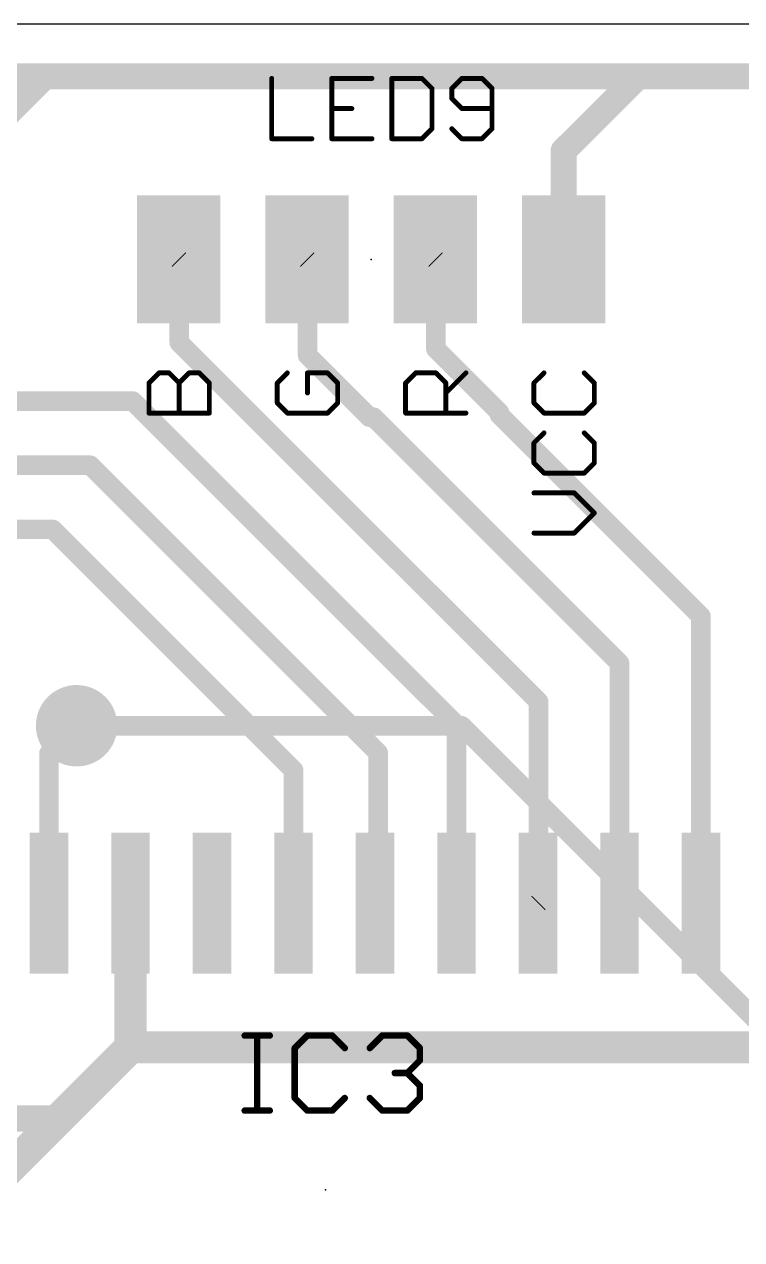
# Model space of a CAD drawing. Extents: x 1.3 to 95.4, y 0 to 60.
# Drawn here: x 71.94 to 83.12, y 19.61 to 38.56 of the extents above; entities that cross this region are included whole.
import ezdxf

# ---------------------------------------------------------------- set-up
doc = ezdxf.new("R2010")
doc.units = 0
for name, color, linetype in [('1', 12, 'CONTINUOUS'), ('16', 132, 'CONTINUOUS'), ('18', 110, 'CONTINUOUS'), ('20', 53, 'CONTINUOUS'), ('21', 253, 'CONTINUOUS'), ('23', 53, 'CONTINUOUS'), ('25', 253, 'CONTINUOUS')]:
    doc.layers.add(name, color=color, linetype=linetype)

# ---------------------------------------------------------------- blocks, each defined once
blk = doc.blocks.new('RECT')
blk.add_solid([(-0.5, -0.5), (0.5, -0.5), (-0.5, 0.5), (0.5, 0.5)])
blk = doc.blocks.new('ROUNDV')
at = {"const_width": 0.5}
blk.add_lwpolyline([(0, -0.25, 1), (0, 0.25, 1), (0, -0.25)], format="xyb", dxfattribs=at)

msp = doc.modelspace()

# ---------------------------------------------------------------- linework, layer by layer
at = {"layer": '1'}
for points, const_width in [([(72.25, 37.75), (60.5, 37.75)], 0.4064), ([(72.25, 37.75), (71.2, 36.7)], 0.4064), ([(81.5, 37.75), (72.25, 37.75)], 0.4064), ([(81.5, 37.75), (80.34, 36.59)], 0.4064), ([(91.25, 37.75), (81.5, 37.75)], 0.4064), ([(80.34, 36.59), (80.34, 34.8975)], 0.4064), ([(74.35, 34.8875), (74.34, 34.8975)], 0.3048), ([(74.35, 33.6), (74.35, 34.8875)], 0.3048), ([(76.35, 34.8875), (76.34, 34.8975)], 0.3048), ([(76.35, 33.4), (76.35, 34.8875)], 0.3048), ([(78.35, 34.8875), (78.34, 34.8975)], 0.3048), ([(78.35, 33.5), (78.35, 34.8875)], 0.3048), ([(79.95, 28), (74.35, 33.6)], 0.3048), ([(77.3125, 32.4375), (76.35, 33.4)], 0.3048), ([(79.34, 32.51), (78.35, 33.5)], 0.3048), ([(73.625, 32.6875), (70.0625, 32.6875)], 0.3048), ([(78.67, 27.6425), (73.625, 32.6875)], 0.3048), ([(79.34, 32.4725), (79.34, 32.51)], 0.3048), ([(82.48, 29.3325), (79.34, 32.4725)], 0.3048), ([(77.375, 32.4375), (77.3125, 32.4375)], 0.3048), ([(81.21, 28.6025), (77.375, 32.4375)], 0.3048), ([(68.5625, 31.6875), (72.9625, 31.6875)], 0.3048), ([(72.9625, 31.6875), (77.45, 27.2)], 0.3048), ([(67.0625, 30.6875), (72.375, 30.6875)], 0.3048), ([(72.375, 30.6875), (76.13, 26.9325)], 0.3048), ([(82.48, 24.8575), (82.48, 29.3325)], 0.3048), ([(81.21, 24.8575), (81.21, 28.6025)], 0.3048), ([(79.95, 24.8675), (79.95, 28)], 0.3048), ([(72.32, 27.195), (72.75, 27.625)], 0.3048), ([(78.67, 24.8575), (78.67, 27.6425)], 0.3048), ([(72.32, 24.8575), (72.32, 27.195)], 0.3048), ([(77.45, 27.2), (77.45, 24.9075)], 0.3048), ([(76.13, 26.9325), (76.13, 24.8575)], 0.3048), ([(73.59, 22.6107), (73.59, 24.8575)], 0.5), ([(77.45, 24.9075), (77.4, 24.8575)], 0.3048), ([(79.94, 24.8575), (79.95, 24.8675)], 0.3048), ([(72.4799, 21.5006), (73.59, 22.6107)], 0.5), ([(73.59, 22.6107), (88.8293, 22.6107)], 0.5), ([(67.7994, 21.5006), (72.4799, 21.5006)], 0.4064), ([(72.4799, 21.5006), (69.78, 18.8007)], 0.5)]:
    msp.add_lwpolyline(points, dxfattribs=dict(at, const_width=const_width))
for points, const_width in [([(72.25, 37.8516, 1), (72.25, 37.6484)], 0.2032), ([(72.3218, 37.6782, 1), (72.1782, 37.8218)], 0.2032), ([(72.25, 37.6484, 1), (72.25, 37.8516)], 0.2032), ([(81.5, 37.8516, 1), (81.5, 37.6484)], 0.2032), ([(81.5718, 37.6782, 1), (81.4282, 37.8218)], 0.2032), ([(81.5, 37.6484, 1), (81.5, 37.8516)], 0.2032), ([(80.4416, 36.59, 1), (80.2384, 36.59)], 0.2032), ([(80.2682, 36.6618, 1), (80.4118, 36.5182)], 0.2032), ([(74.3939, 34.9514, 1), (74.2861, 34.8436)], 0.1524), ([(74.4262, 34.8875, 1), (74.2738, 34.8875)], 0.1524), ([(74.2961, 34.8336, 1), (74.4039, 34.9414)], 0.1524), ([(76.3939, 34.9514, 1), (76.2861, 34.8436)], 0.1524), ([(76.4262, 34.8875, 1), (76.2738, 34.8875)], 0.1524), ([(76.2961, 34.8336, 1), (76.4039, 34.9414)], 0.1524), ([(78.3939, 34.9514, 1), (78.2861, 34.8436)], 0.1524), ([(78.4262, 34.8875, 1), (78.2738, 34.8875)], 0.1524), ([(78.2961, 34.8336, 1), (78.4039, 34.9414)], 0.1524), ([(80.2384, 34.8975, 1), (80.4416, 34.8975)], 0.2032), ([(74.4039, 33.6539, 1), (74.2961, 33.5461)], 0.1524), ([(74.2738, 33.6, 1), (74.4262, 33.6)], 0.1524), ([(76.4039, 33.4539, 1), (76.2961, 33.3461)], 0.1524), ([(78.4039, 33.5539, 1), (78.2961, 33.4461)], 0.1524), ([(78.2738, 33.5, 1), (78.4262, 33.5)], 0.1524), ([(76.2738, 33.4, 1), (76.4262, 33.4)], 0.1524), ([(73.6789, 32.7414, 1), (73.5711, 32.6336)], 0.1524), ([(73.625, 32.6113, 1), (73.625, 32.7637)], 0.1524), ([(79.4162, 32.51, 1), (79.2638, 32.51)], 0.1524), ([(79.3939, 32.5264, 1), (79.2861, 32.4186)], 0.1524), ([(79.2861, 32.4561, 1), (79.3939, 32.5639)], 0.1524), ([(77.3125, 32.5137, 1), (77.3125, 32.3613)], 0.1524), ([(77.2586, 32.3836, 1), (77.3664, 32.4914)], 0.1524), ([(77.4289, 32.4914, 1), (77.3211, 32.3836)], 0.1524), ([(77.375, 32.3613, 1), (77.375, 32.5137)], 0.1524), ([(79.2638, 32.4725, 1), (79.4162, 32.4725)], 0.1524), ([(73.0164, 31.7414, 1), (72.9086, 31.6336)], 0.1524), ([(72.9625, 31.6113, 1), (72.9625, 31.7637)], 0.1524), ([(72.4289, 30.7414, 1), (72.3211, 30.6336)], 0.1524), ([(72.375, 30.6113, 1), (72.375, 30.7637)], 0.1524), ([(82.5562, 29.3325, 1), (82.4038, 29.3325)], 0.1524), ([(82.4261, 29.2786, 1), (82.5339, 29.3864)], 0.1524), ([(81.2862, 28.6025, 1), (81.1338, 28.6025)], 0.1524), ([(81.1561, 28.5486, 1), (81.2639, 28.6564)], 0.1524), ([(80.0262, 28, 1), (79.8738, 28)], 0.1524), ([(79.8961, 27.9461, 1), (80.0039, 28.0539)], 0.1524), ([(72.8039, 27.5711, 1), (72.6961, 27.6789)], 0.1524), ([(78.7462, 27.6425, 1), (78.5938, 27.6425)], 0.1524), ([(78.6161, 27.5886, 1), (78.7239, 27.6964)], 0.1524), ([(72.3962, 27.195, 1), (72.2438, 27.195)], 0.1524), ([(72.2661, 27.2489, 1), (72.3739, 27.1411)], 0.1524), ([(77.5262, 27.2, 1), (77.3738, 27.2)], 0.1524), ([(77.3961, 27.1461, 1), (77.5039, 27.2539)], 0.1524), ([(76.2062, 26.9325, 1), (76.0538, 26.9325)], 0.1524), ([(76.0761, 26.8786, 1), (76.1839, 26.9864)], 0.1524), ([(73.715, 24.8575, 1), (73.465, 24.8575)], 0.25), ([(77.5039, 24.8536, 1), (77.3961, 24.9614)], 0.1524), ([(80.0039, 24.8136, 1), (79.8961, 24.9214)], 0.1524), ([(72.2438, 24.8575, 1), (72.3962, 24.8575)], 0.1524), ([(76.0538, 24.8575, 1), (76.2062, 24.8575)], 0.1524), ([(77.3461, 24.9114, 1), (77.4539, 24.8036)], 0.1524), ([(77.3738, 24.9075, 1), (77.5262, 24.9075)], 0.1524), ([(78.5938, 24.8575, 1), (78.7462, 24.8575)], 0.1524), ([(79.8861, 24.9114, 1), (79.9939, 24.8036)], 0.1524), ([(79.8738, 24.8675, 1), (80.0262, 24.8675)], 0.1524), ([(81.1338, 24.8575, 1), (81.2862, 24.8575)], 0.1524), ([(82.4038, 24.8575, 1), (82.5562, 24.8575)], 0.1524), ([(73.59, 22.7357, 1), (73.59, 22.4857)], 0.25), ([(73.6784, 22.5223, 1), (73.5016, 22.6991)], 0.25), ([(73.465, 22.6107, 1), (73.715, 22.6107)], 0.25), ([(72.3915, 21.589, 1), (72.5683, 21.4122)], 0.25), ([(72.5683, 21.4122, 1), (72.3915, 21.589)], 0.25), ([(72.4799, 21.399, 1), (72.4799, 21.6022)], 0.2032)]:
    msp.add_lwpolyline(points, format="xyb", dxfattribs=dict(at, const_width=const_width))
at = {"layer": '16', "const_width": 0.3048}
for points in [[(72.75, 27.625), (78.75, 27.625)], [(78.75, 27.625), (86, 20.375)]]:
    msp.add_lwpolyline(points, dxfattribs=at)
at = {"layer": '16', "const_width": 0.1524}
for points in [[(72.75, 27.7012, 1), (72.75, 27.5488)], [(78.8039, 27.6789, 1), (78.6961, 27.5711)], [(78.75, 27.5488, 1), (78.75, 27.7012)]]:
    msp.add_lwpolyline(points, format="xyb", dxfattribs=at)
at = {"layer": '20'}
msp.add_line((95.375, 38.5625), (5, 38.5625), dxfattribs=at)
at = {"layer": '21', "const_width": 0.0762}
for points in [[(73.8773, 32.9704), (74.0341, 33.1272)], [(74.0341, 33.1272), (74.1908, 33.1272)], [(74.1908, 33.1272), (74.3476, 32.9704)], [(74.3476, 32.9704), (74.5044, 33.1272)], [(74.5044, 33.1272), (74.6611, 33.1272)], [(74.6611, 33.1272), (74.8179, 32.9704)], [(76.0341, 33.1272), (75.8773, 32.9704)], [(76.6611, 33.1272), (76.3476, 33.1272)], [(76.3476, 33.1272), (76.3476, 32.8136)], [(76.8179, 32.9704), (76.6611, 33.1272)], [(77.8773, 32.9704), (78.0341, 33.1272)], [(78.0341, 33.1272), (78.3476, 33.1272)], [(78.3476, 33.1272), (78.5044, 32.9704)], [(78.5044, 32.8136), (78.8179, 33.1272)], [(80.0341, 33.1272), (79.8773, 32.9704)], [(80.8179, 32.9704), (80.6611, 33.1272)], [(73.8773, 32.5001), (73.8773, 32.9704)], [(74.3476, 32.5001), (74.3476, 32.9704)], [(74.8179, 32.9704), (74.8179, 32.5001)], [(75.8773, 32.9704), (75.8773, 32.6568)], [(76.8179, 32.6568), (76.8179, 32.9704)], [(77.8773, 32.5001), (77.8773, 32.9704)], [(78.5044, 32.9704), (78.5044, 32.5001)], [(79.8773, 32.9704), (79.8773, 32.6568)], [(80.8179, 32.6568), (80.8179, 32.9704)], [(75.8773, 32.6568), (76.0341, 32.5001)], [(76.6611, 32.5001), (76.8179, 32.6568)], [(79.8773, 32.6568), (80.0341, 32.5001)], [(80.6611, 32.5001), (80.8179, 32.6568)], [(74.8179, 32.5001), (73.8773, 32.5001)], [(76.0341, 32.5001), (76.6611, 32.5001)], [(78.8179, 32.5001), (77.8773, 32.5001)], [(80.0341, 32.5001), (80.6611, 32.5001)], [(80.0341, 32.1916), (79.8773, 32.0349)], [(80.8179, 32.0349), (80.6611, 32.1916)], [(79.8773, 32.0349), (79.8773, 31.7213)], [(80.8179, 31.7213), (80.8179, 32.0349)], [(79.8773, 31.7213), (80.0341, 31.5646)], [(80.6611, 31.5646), (80.8179, 31.7213)], [(80.0341, 31.5646), (80.6611, 31.5646)], [(80.5044, 31.2561), (79.8773, 31.2561)], [(80.8179, 30.9426), (80.5044, 31.2561)], [(80.5044, 30.629), (80.8179, 30.9426)], [(79.8773, 30.629), (80.5044, 30.629)]]:
    msp.add_lwpolyline(points, dxfattribs=at)
at = {"layer": '21', "const_width": 0.0381}
for points in [[(74.0341, 33.1462, 1), (74.0341, 33.1081)], [(74.0475, 33.1137, 1), (74.0206, 33.1406)], [(74.2043, 33.1406, 1), (74.1774, 33.1137)], [(74.1908, 33.1081, 1), (74.1908, 33.1462)], [(74.5044, 33.1462, 1), (74.5044, 33.1081)], [(74.5178, 33.1137, 1), (74.4909, 33.1406)], [(74.6746, 33.1406, 1), (74.6477, 33.1137)], [(74.6611, 33.1081, 1), (74.6611, 33.1462)], [(76.0475, 33.1137, 1), (76.0206, 33.1406)], [(76.3476, 33.1462, 1), (76.3476, 33.1081)], [(76.3666, 33.1272, 1), (76.3286, 33.1272)], [(76.6746, 33.1406, 1), (76.6477, 33.1137)], [(76.6611, 33.1081, 1), (76.6611, 33.1462)], [(78.0341, 33.1462, 1), (78.0341, 33.1081)], [(78.0475, 33.1137, 1), (78.0206, 33.1406)], [(78.3611, 33.1406, 1), (78.3341, 33.1137)], [(78.3476, 33.1081, 1), (78.3476, 33.1462)], [(78.8314, 33.1137, 1), (78.8044, 33.1406)], [(80.0475, 33.1137, 1), (80.0206, 33.1406)], [(80.6746, 33.1406, 1), (80.6477, 33.1137)], [(73.8963, 32.9704, 1), (73.8582, 32.9704)], [(73.8638, 32.9839, 1), (73.8908, 32.9569)], [(74.3341, 32.9839, 1), (74.3611, 32.9569)], [(74.3666, 32.9704, 1), (74.3286, 32.9704)], [(74.3341, 32.9569, 1), (74.3611, 32.9839)], [(74.837, 32.9704, 1), (74.7989, 32.9704)], [(74.8044, 32.9569, 1), (74.8314, 32.9839)], [(75.8963, 32.9704, 1), (75.8582, 32.9704)], [(75.8638, 32.9839, 1), (75.8908, 32.9569)], [(76.837, 32.9704, 1), (76.7989, 32.9704)], [(76.8044, 32.9569, 1), (76.8314, 32.9839)], [(77.8963, 32.9704, 1), (77.8582, 32.9704)], [(77.8638, 32.9839, 1), (77.8908, 32.9569)], [(78.5234, 32.9704, 1), (78.4853, 32.9704)], [(78.4909, 32.9569, 1), (78.5178, 32.9839)], [(79.8963, 32.9704, 1), (79.8582, 32.9704)], [(79.8638, 32.9839, 1), (79.8908, 32.9569)], [(80.837, 32.9704, 1), (80.7989, 32.9704)], [(80.8044, 32.9569, 1), (80.8314, 32.9839)], [(76.3286, 32.8136, 1), (76.3666, 32.8136)], [(78.4909, 32.8271, 1), (78.5178, 32.8001)], [(75.8908, 32.6703, 1), (75.8638, 32.6434)], [(75.8582, 32.6568, 1), (75.8963, 32.6568)], [(76.7989, 32.6568, 1), (76.837, 32.6568)], [(76.8314, 32.6434, 1), (76.8044, 32.6703)], [(79.8908, 32.6703, 1), (79.8638, 32.6434)], [(79.8582, 32.6568, 1), (79.8963, 32.6568)], [(80.7989, 32.6568, 1), (80.837, 32.6568)], [(80.8314, 32.6434, 1), (80.8044, 32.6703)], [(73.8773, 32.5191, 1), (73.8773, 32.481)], [(73.8582, 32.5001, 1), (73.8963, 32.5001)], [(74.3286, 32.5001, 1), (74.3666, 32.5001)], [(74.7989, 32.5001, 1), (74.837, 32.5001)], [(74.8179, 32.481, 1), (74.8179, 32.5191)], [(76.0341, 32.5191, 1), (76.0341, 32.481)], [(76.0206, 32.4866, 1), (76.0475, 32.5136)], [(76.6477, 32.5136, 1), (76.6746, 32.4866)], [(76.6611, 32.481, 1), (76.6611, 32.5191)], [(77.8773, 32.5191, 1), (77.8773, 32.481)], [(77.8582, 32.5001, 1), (77.8963, 32.5001)], [(78.4853, 32.5001, 1), (78.5234, 32.5001)], [(78.8179, 32.481, 1), (78.8179, 32.5191)], [(80.0341, 32.5191, 1), (80.0341, 32.481)], [(80.0206, 32.4866, 1), (80.0475, 32.5136)], [(80.6477, 32.5136, 1), (80.6746, 32.4866)], [(80.6611, 32.481, 1), (80.6611, 32.5191)], [(80.0475, 32.1782, 1), (80.0206, 32.2051)], [(80.6746, 32.2051, 1), (80.6477, 32.1782)], [(79.8963, 32.0349, 1), (79.8582, 32.0349)], [(79.8638, 32.0483, 1), (79.8908, 32.0214)], [(80.837, 32.0349, 1), (80.7989, 32.0349)], [(80.8044, 32.0214, 1), (80.8314, 32.0483)], [(79.8908, 31.7348, 1), (79.8638, 31.7079)], [(79.8582, 31.7213, 1), (79.8963, 31.7213)], [(80.7989, 31.7213, 1), (80.837, 31.7213)], [(80.8314, 31.7079, 1), (80.8044, 31.7348)], [(80.0341, 31.5836, 1), (80.0341, 31.5455)], [(80.0206, 31.5511, 1), (80.0475, 31.578)], [(80.6477, 31.578, 1), (80.6746, 31.5511)], [(80.6611, 31.5455, 1), (80.6611, 31.5836)], [(79.8773, 31.2752, 1), (79.8773, 31.2371)], [(80.5178, 31.2696, 1), (80.4909, 31.2426)], [(80.5044, 31.2371, 1), (80.5044, 31.2752)], [(80.8314, 30.9291, 1), (80.8044, 30.956)], [(80.8044, 30.9291, 1), (80.8314, 30.956)], [(79.8773, 30.6481, 1), (79.8773, 30.61)], [(80.4909, 30.6425, 1), (80.5178, 30.6156)], [(80.5044, 30.61, 1), (80.5044, 30.6481)]]:
    msp.add_lwpolyline(points, format="xyb", dxfattribs=at)
at = {"layer": '23'}
for p in [(77.34, 34.8975), (76.63, 20.3875)]:
    msp.add_point(p, dxfattribs=at)
at = {"layer": '25'}
for points, const_width in [([(75.7906, 37.7187), (75.7906, 36.7781)], 0.0762), ([(77.3532, 37.7187), (76.7261, 37.7187)], 0.0762), ([(76.7261, 37.7187), (76.7261, 36.7781)], 0.0762), ([(77.6616, 37.7187), (77.6616, 36.7781)], 0.0762), ([(78.1319, 37.7187), (77.6616, 37.7187)], 0.0762), ([(78.2887, 37.5619), (78.1319, 37.7187)], 0.0762), ([(78.7539, 37.7187), (78.5972, 37.5619)], 0.0762), ([(79.0675, 37.7187), (78.7539, 37.7187)], 0.0762), ([(79.2242, 37.5619), (79.0675, 37.7187)], 0.0762), ([(78.2887, 36.9349), (78.2887, 37.5619)], 0.0762), ([(78.5972, 37.5619), (78.5972, 37.4052)], 0.0762), ([(79.2242, 36.9349), (79.2242, 37.5619)], 0.0762), ([(78.5972, 37.4052), (78.7539, 37.2484)], 0.0762), ([(76.7261, 37.2484), (77.0397, 37.2484)], 0.0762), ([(78.7539, 37.2484), (79.2242, 37.2484)], 0.0762), ([(78.1319, 36.7781), (78.2887, 36.9349)], 0.0762), ([(78.5972, 36.9349), (78.7539, 36.7781)], 0.0762), ([(79.0675, 36.7781), (79.2242, 36.9349)], 0.0762), ([(75.7906, 36.7781), (76.4177, 36.7781)], 0.0762), ([(76.7261, 36.7781), (77.3532, 36.7781)], 0.0762), ([(77.6616, 36.7781), (78.1319, 36.7781)], 0.0762), ([(78.7539, 36.7781), (79.0675, 36.7781)], 0.0762), ([(75.3699, 22.7942), (75.7597, 22.7942)], 0.1016), ([(75.5648, 21.6248), (75.5648, 22.7942)], 0.1016), ([(76.3444, 22.7942), (76.1495, 22.5993)], 0.1016), ([(76.7342, 22.7942), (76.3444, 22.7942)], 0.1016), ([(76.9291, 22.5993), (76.7342, 22.7942)], 0.1016), ([(77.3189, 22.5993), (77.5138, 22.7942)], 0.1016), ([(77.5138, 22.7942), (77.9036, 22.7942)], 0.1016), ([(77.9036, 22.7942), (78.0985, 22.5993)], 0.1016), ([(76.1495, 22.5993), (76.1495, 21.8197)], 0.1016), ([(78.0985, 22.5993), (78.0985, 22.4044)], 0.1016), ([(78.0985, 22.4044), (77.9036, 22.2095)], 0.1016), ([(77.9036, 22.2095), (77.7087, 22.2095)], 0.1016), ([(77.9036, 22.2095), (78.0985, 22.0146)], 0.1016), ([(78.0985, 22.0146), (78.0985, 21.8197)], 0.1016), ([(76.1495, 21.8197), (76.3444, 21.6248)], 0.1016), ([(76.7342, 21.6248), (76.9291, 21.8197)], 0.1016), ([(77.5138, 21.6248), (77.3189, 21.8197)], 0.1016), ([(78.0985, 21.8197), (77.9036, 21.6248)], 0.1016), ([(75.3699, 21.6248), (75.7597, 21.6248)], 0.1016), ([(76.3444, 21.6248), (76.7342, 21.6248)], 0.1016), ([(77.9036, 21.6248), (77.5138, 21.6248)], 0.1016)]:
    msp.add_lwpolyline(points, dxfattribs=dict(at, const_width=const_width))
for points, const_width in [([(75.8096, 37.7187, 1), (75.7716, 37.7187)], 0.0381), ([(76.7261, 37.7378, 1), (76.7261, 37.6997)], 0.0381), ([(76.7452, 37.7187, 1), (76.7071, 37.7187)], 0.0381), ([(77.3532, 37.6997, 1), (77.3532, 37.7378)], 0.0381), ([(77.6616, 37.7378, 1), (77.6616, 37.6997)], 0.0381), ([(77.6807, 37.7187, 1), (77.6426, 37.7187)], 0.0381), ([(78.1454, 37.7322, 1), (78.1185, 37.7052)], 0.0381), ([(78.1319, 37.6997, 1), (78.1319, 37.7378)], 0.0381), ([(78.7539, 37.7378, 1), (78.7539, 37.6997)], 0.0381), ([(78.7674, 37.7052, 1), (78.7405, 37.7322)], 0.0381), ([(79.0809, 37.7322, 1), (79.054, 37.7052)], 0.0381), ([(79.0675, 37.6997, 1), (79.0675, 37.7378)], 0.0381), ([(78.3078, 37.5619, 1), (78.2697, 37.5619)], 0.0381), ([(78.2752, 37.5485, 1), (78.3022, 37.5754)], 0.0381), ([(78.6162, 37.5619, 1), (78.5781, 37.5619)], 0.0381), ([(78.5837, 37.5754, 1), (78.6106, 37.5485)], 0.0381), ([(79.2433, 37.5619, 1), (79.2052, 37.5619)], 0.0381), ([(79.2108, 37.5485, 1), (79.2377, 37.5754)], 0.0381), ([(78.6106, 37.4186, 1), (78.5837, 37.3917)], 0.0381), ([(78.5781, 37.4052, 1), (78.6162, 37.4052)], 0.0381), ([(76.7261, 37.2675, 1), (76.7261, 37.2294)], 0.0381), ([(77.0397, 37.2294, 1), (77.0397, 37.2675)], 0.0381), ([(78.7539, 37.2675, 1), (78.7539, 37.2294)], 0.0381), ([(78.7405, 37.2349, 1), (78.7674, 37.2619)], 0.0381), ([(79.2242, 37.2294, 1), (79.2242, 37.2675)], 0.0381), ([(78.3022, 36.9214, 1), (78.2752, 36.9483)], 0.0381), ([(78.6106, 36.9483, 1), (78.5837, 36.9214)], 0.0381), ([(79.2377, 36.9214, 1), (79.2108, 36.9483)], 0.0381), ([(75.7906, 36.7972, 1), (75.7906, 36.7591)], 0.0381), ([(75.7716, 36.7781, 1), (75.8096, 36.7781)], 0.0381), ([(76.4177, 36.7591, 1), (76.4177, 36.7972)], 0.0381), ([(76.7261, 36.7972, 1), (76.7261, 36.7591)], 0.0381), ([(76.7071, 36.7781, 1), (76.7452, 36.7781)], 0.0381), ([(77.3532, 36.7591, 1), (77.3532, 36.7972)], 0.0381), ([(77.6616, 36.7972, 1), (77.6616, 36.7591)], 0.0381), ([(77.6426, 36.7781, 1), (77.6807, 36.7781)], 0.0381), ([(78.1185, 36.7916, 1), (78.1454, 36.7646)], 0.0381), ([(78.1319, 36.7591, 1), (78.1319, 36.7972)], 0.0381), ([(78.2697, 36.9349, 1), (78.3078, 36.9349)], 0.0381), ([(78.7539, 36.7972, 1), (78.7539, 36.7591)], 0.0381), ([(78.7405, 36.7646, 1), (78.7674, 36.7916)], 0.0381), ([(79.054, 36.7916, 1), (79.0809, 36.7646)], 0.0381), ([(79.0675, 36.7591, 1), (79.0675, 36.7972)], 0.0381), ([(79.2052, 36.9349, 1), (79.2433, 36.9349)], 0.0381), ([(75.3699, 22.8196, 1), (75.3699, 22.7688)], 0.0508), ([(75.5902, 22.7942, 1), (75.5394, 22.7942)], 0.0508), ([(75.7597, 22.7688, 1), (75.7597, 22.8196)], 0.0508), ([(76.3444, 22.8196, 1), (76.3444, 22.7688)], 0.0508), ([(76.3624, 22.7762, 1), (76.3264, 22.8122)], 0.0508), ([(76.7522, 22.8122, 1), (76.7162, 22.7762)], 0.0508), ([(76.7342, 22.7688, 1), (76.7342, 22.8196)], 0.0508), ([(77.5138, 22.8196, 1), (77.5138, 22.7688)], 0.0508), ([(77.5318, 22.7762, 1), (77.4958, 22.8122)], 0.0508), ([(77.9216, 22.8122, 1), (77.8856, 22.7762)], 0.0508), ([(77.9036, 22.7688, 1), (77.9036, 22.8196)], 0.0508), ([(76.1315, 22.6173, 1), (76.1675, 22.5813)], 0.0508), ([(76.1749, 22.5993, 1), (76.1241, 22.5993)], 0.0508), ([(76.9111, 22.5813, 1), (76.9471, 22.6173)], 0.0508), ([(77.3009, 22.6173, 1), (77.3369, 22.5813)], 0.0508), ([(78.1239, 22.5993, 1), (78.0731, 22.5993)], 0.0508), ([(78.0805, 22.5813, 1), (78.1165, 22.6173)], 0.0508), ([(78.0731, 22.4044, 1), (78.1239, 22.4044)], 0.0508), ([(78.1165, 22.3864, 1), (78.0805, 22.4224)], 0.0508), ([(77.7087, 22.2349, 1), (77.7087, 22.1841)], 0.0508), ([(77.9216, 22.2275, 1), (77.8856, 22.1915)], 0.0508), ([(77.8856, 22.2275, 1), (77.9216, 22.1915)], 0.0508), ([(77.9036, 22.1841, 1), (77.9036, 22.2349)], 0.0508), ([(78.1239, 22.0146, 1), (78.0731, 22.0146)], 0.0508), ([(78.0805, 21.9966, 1), (78.1165, 22.0326)], 0.0508), ([(76.1675, 21.8377, 1), (76.1315, 21.8017)], 0.0508), ([(76.1241, 21.8197, 1), (76.1749, 21.8197)], 0.0508), ([(76.9471, 21.8017, 1), (76.9111, 21.8377)], 0.0508), ([(77.3369, 21.8377, 1), (77.3009, 21.8017)], 0.0508), ([(78.0731, 21.8197, 1), (78.1239, 21.8197)], 0.0508), ([(78.1165, 21.8017, 1), (78.0805, 21.8377)], 0.0508), ([(75.3699, 21.6502, 1), (75.3699, 21.5994)], 0.0508), ([(75.5394, 21.6248, 1), (75.5902, 21.6248)], 0.0508), ([(75.7597, 21.5994, 1), (75.7597, 21.6502)], 0.0508), ([(76.3444, 21.6502, 1), (76.3444, 21.5994)], 0.0508), ([(76.3264, 21.6068, 1), (76.3624, 21.6428)], 0.0508), ([(76.7162, 21.6428, 1), (76.7522, 21.6068)], 0.0508), ([(76.7342, 21.5994, 1), (76.7342, 21.6502)], 0.0508), ([(77.5138, 21.6502, 1), (77.5138, 21.5994)], 0.0508), ([(77.4958, 21.6068, 1), (77.5318, 21.6428)], 0.0508), ([(77.8856, 21.6428, 1), (77.9216, 21.6068)], 0.0508), ([(77.9036, 21.5994, 1), (77.9036, 21.6502)], 0.0508)]:
    msp.add_lwpolyline(points, format="xyb", dxfattribs=dict(at, const_width=const_width))

# ---------------------------------------------------------------- block references
at = {"layer": '1', "xscale": 2, "yscale": 1.3, "rotation": 270}
for p in [(74.34, 34.8975), (76.34, 34.8975), (78.34, 34.8975), (80.34, 34.8975)]:
    msp.add_blockref('RECT', p, dxfattribs=at)
at = {"layer": '1', "xscale": 0.6, "yscale": 2.2}
for p in [(72.32, 24.8575), (73.59, 24.8575), (74.86, 24.8575), (76.13, 24.8575), (77.4, 24.8575), (78.67, 24.8575), (79.94, 24.8575), (81.21, 24.8575), (82.48, 24.8575)]:
    msp.add_blockref('RECT', p, dxfattribs=at)
at = {"layer": '18', "xscale": 1.27, "yscale": 1.27}
msp.add_blockref('ROUNDV', (72.75, 27.625), dxfattribs=at)
msp.add_blockref('ROUNDV', (72.75, 27.625), dxfattribs=at)

doc.saveas('drawing.dxf')
